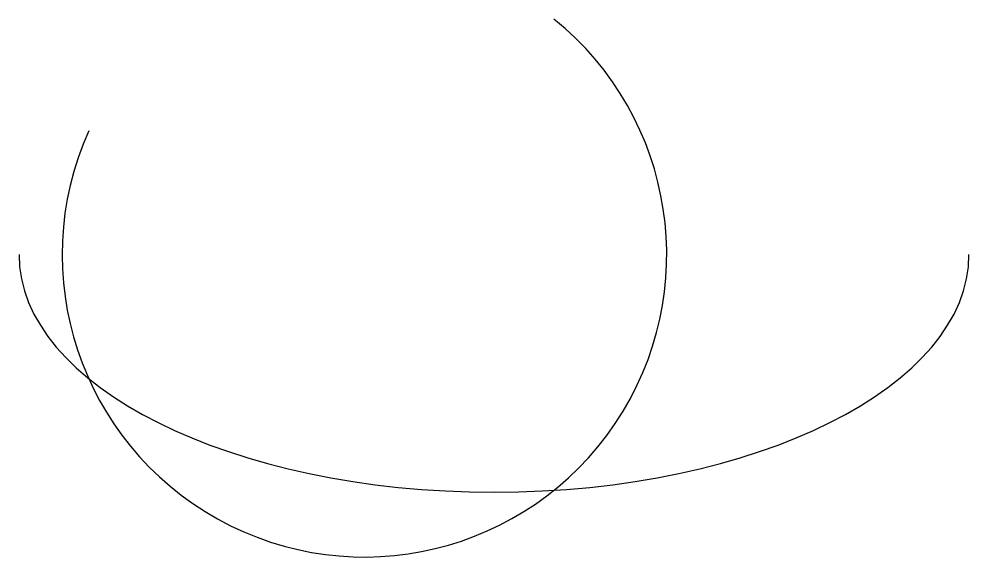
# Model space of a CAD drawing. Header units: millimetres. Extents: x 4 to 26, y 7 to 19.5.
import ezdxf

# ---------------------------------------------------------------- set-up
doc = ezdxf.new("R2010")
doc.units = ezdxf.units.MM
doc.layers.get('0').update_dxf_attribs({"lineweight": 25})

msp = doc.modelspace()

# ---------------------------------------------------------------- linework, layer by layer
msp.add_arc((12, 14), 7, 155.8065, 51.2112)
msp.add_ellipse((15, 14), major_axis=(11, 0), ratio=0.5, start_param=3.141593, end_param=6.283185)

doc.saveas('drawing.dxf')
